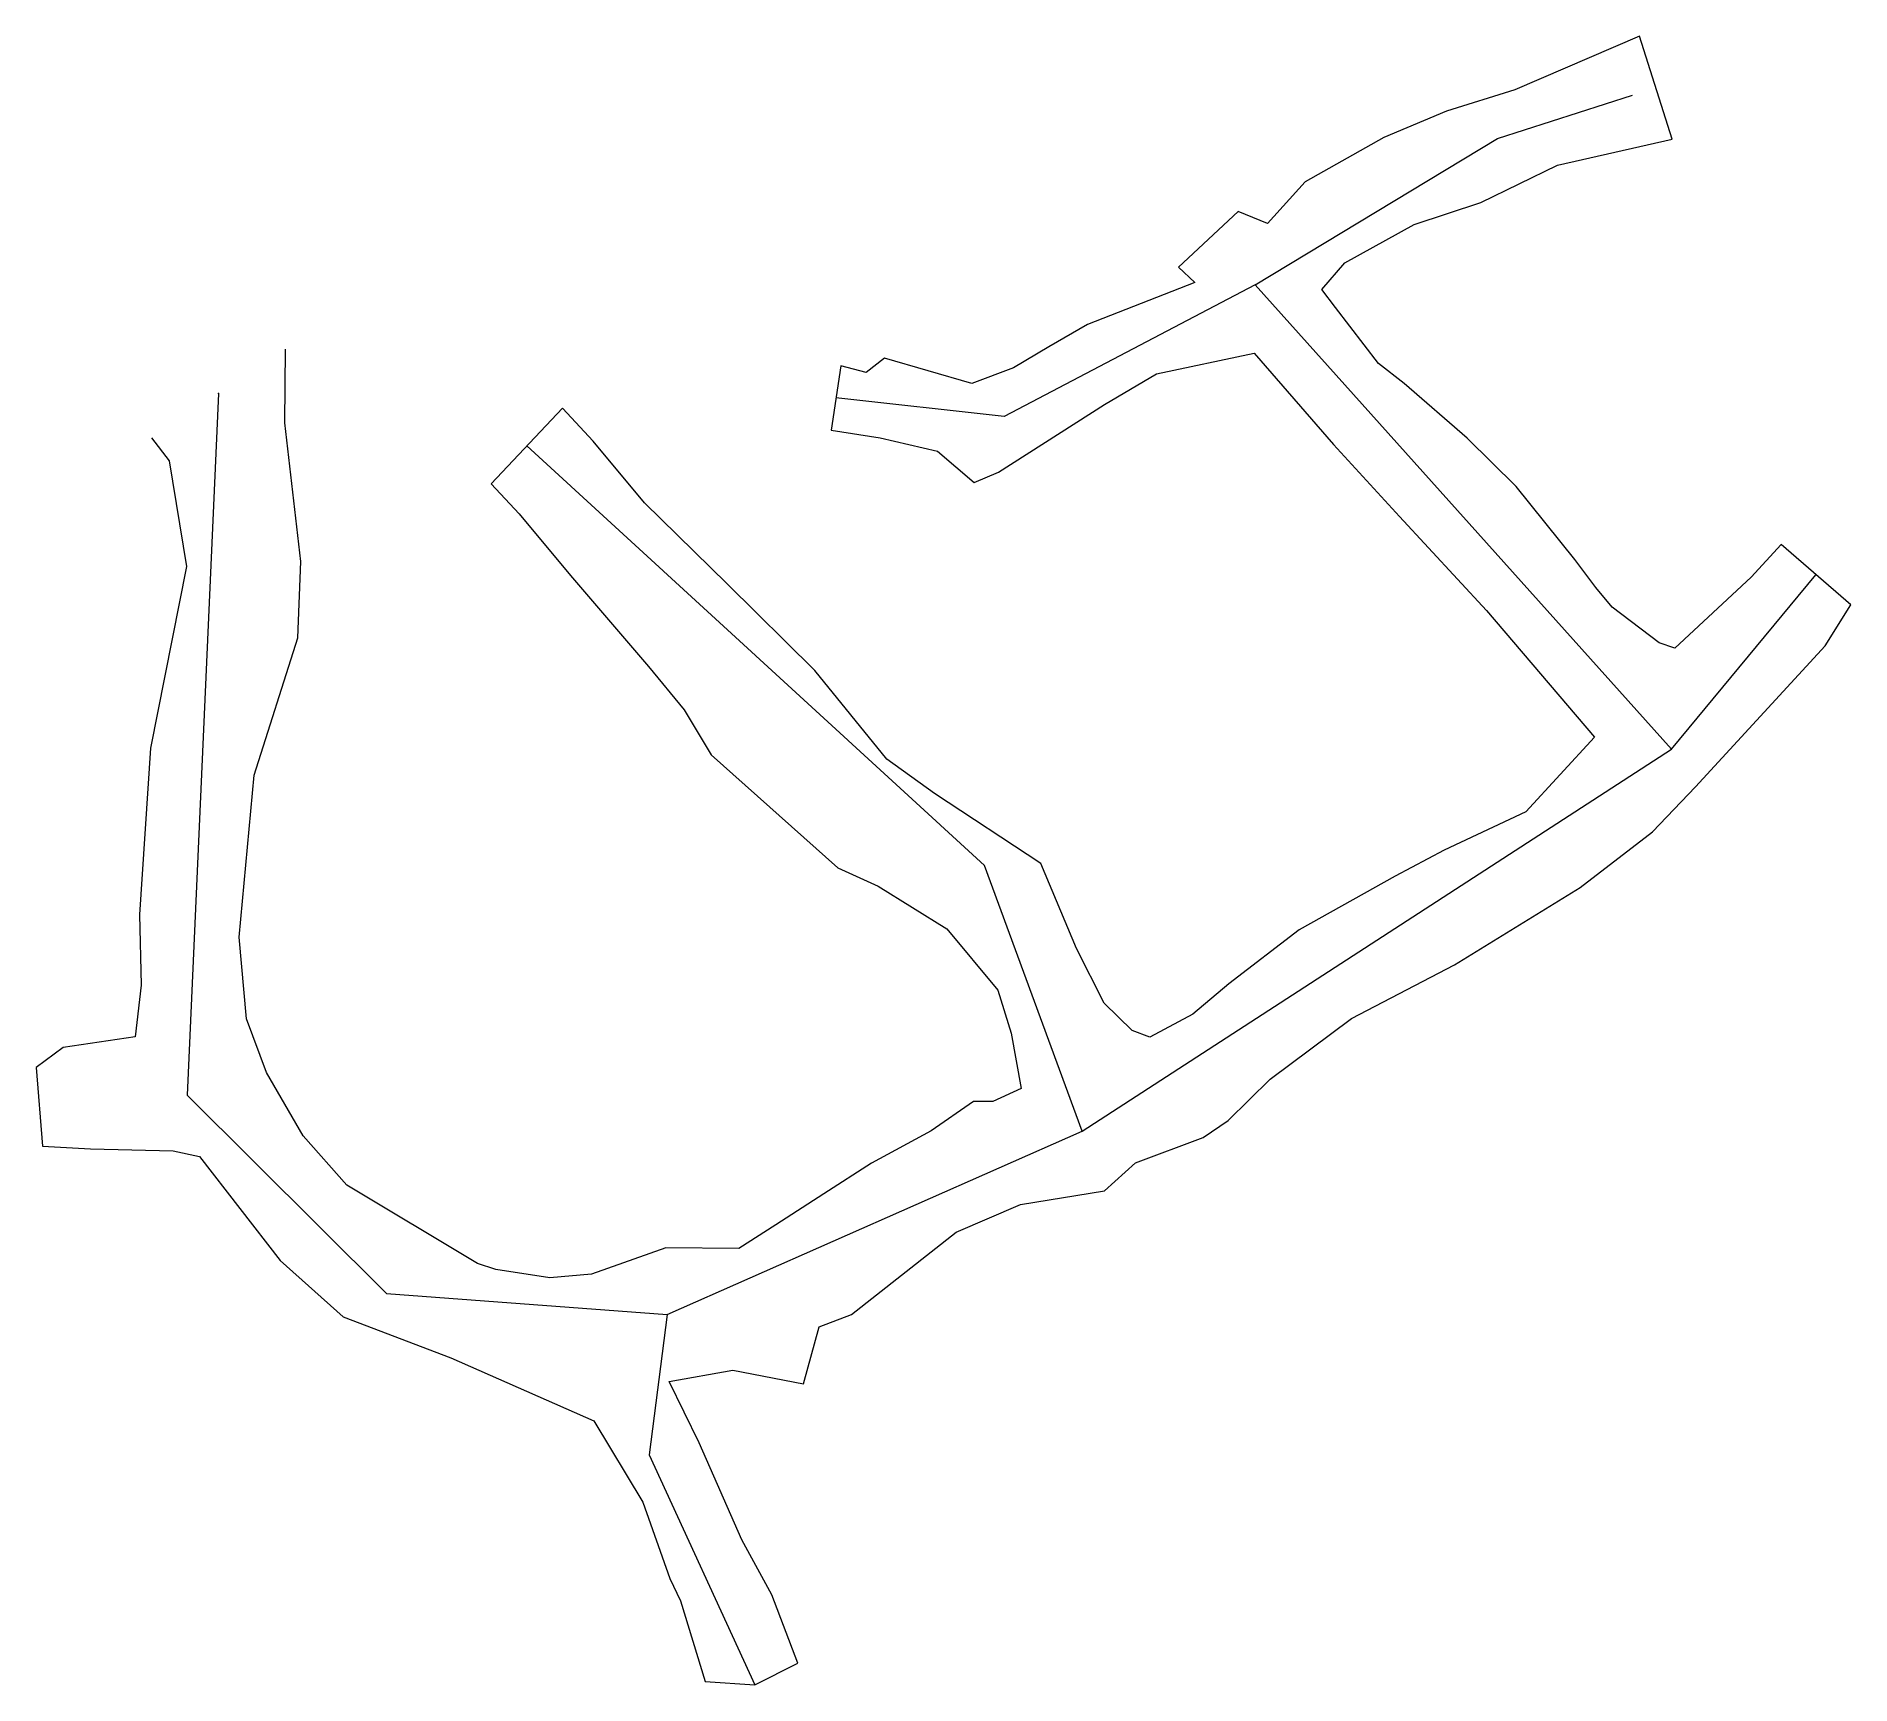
# Model space of a CAD drawing. Header units: millimetres. Extents: x 751775.7 to 751839.7, y 4175218.5 to 4175276.6.
import ezdxf

# ---------------------------------------------------------------- set-up
doc = ezdxf.new("R2010")
doc.units = ezdxf.units.MM
for name, color, linetype, lineweight in [('653', 6, 'Continuous', 0), ('GEOFENCE', 3, 'Continuous', 0), ('INIT_COORD', 5, 'Continuous', 0)]:
    doc.layers.add(name, color=color, linetype=linetype, lineweight=lineweight)

msp = doc.modelspace()

# ---------------------------------------------------------------- linework, layer by layer
at = {"layer": '653', "lineweight": 0}
for p, q in [((751832.256, 4175276.605, 653.786), (751827.853, 4175274.711, 653.812)), ((751833.411, 4175272.978, 653.786), (751832.256, 4175276.605, 653.786)), ((751827.853, 4175274.711, 653.812), (751825.449, 4175273.969, 653.879)), ((751825.449, 4175273.969, 653.879), (751823.236, 4175273.041, 653.767)), ((751823.236, 4175273.041, 653.767), (751820.462, 4175271.471, 653.704)), ((751829.361, 4175272.061, 653.756), (751833.411, 4175272.978, 653.786)), ((751826.658, 4175270.743, 653.757), (751829.361, 4175272.061, 653.756)), ((751820.462, 4175271.471, 653.704), (751819.135, 4175270.002, 653.619)), ((751824.305, 4175269.967, 653.605), (751826.658, 4175270.743, 653.757)), ((751818.097, 4175270.42, 653.799), (751815.996, 4175268.458, 653.799)), ((751819.135, 4175270.002, 653.619), (751818.097, 4175270.42, 653.799)), ((751821.859, 4175268.617, 653.626), (751824.305, 4175269.967, 653.605)), ((751821.044, 4175267.67, 653.465), (751821.859, 4175268.617, 653.626)), ((751816.57, 4175267.926, 653.393), (751812.776, 4175266.437, 653.852)), ((751815.996, 4175268.458, 653.799), (751816.57, 4175267.926, 653.393)), ((751821.533, 4175267.035, 653.08), (751821.044, 4175267.67, 653.465)), ((751823.047, 4175265.067, 653.1), (751821.533, 4175267.035, 653.08)), ((751812.776, 4175266.437, 653.852), (751811.418, 4175265.654, 653.63)), ((751784.467, 4175262.977, 661.896), (751784.492, 4175265.575, 662.431)), ((751811.418, 4175265.654, 653.63), (751810.166, 4175264.91, 653.52)), ((751815.212, 4175264.706, 653.295), (751818.657, 4175265.429, 653.363)), ((751818.657, 4175265.429, 653.363), (751821.458, 4175262.205, 653.2)), ((751804.076, 4175264.988, 653.666), (751803.735, 4175262.712, 653.629)), ((751804.968, 4175264.745, 653.501), (751804.076, 4175264.988, 653.666)), ((751805.621, 4175265.249, 653.525), (751804.968, 4175264.745, 653.501)), ((751808.699, 4175264.358, 653.525), (751805.621, 4175265.249, 653.501)), ((751810.166, 4175264.91, 653.52), (751808.699, 4175264.358, 653.525)), ((751813.378, 4175263.623, 653.491), (751815.212, 4175264.706, 653.295)), ((751823.952, 4175264.362, 653.2), (751823.047, 4175265.067, 653.1)), ((751826.175, 4175262.433, 653.2), (751823.952, 4175264.362, 653.2)), ((751794.257, 4175263.489, 655.7), (751791.744, 4175260.823, 655.7)), ((751795.341, 4175262.328, 655.7), (751794.257, 4175263.489, 655.7)), ((751809.647, 4175261.228, 653.541), (751813.378, 4175263.623, 653.491)), ((751785.031, 4175258.087, 661.246), (751784.467, 4175262.977, 661.896)), ((751779.755, 4175262.446, 661.896), (751780.389, 4175261.635, 661.419)), ((751797.154, 4175260.155, 655.7), (751795.341, 4175262.328, 655.7)), ((751803.735, 4175262.712, 653.629), (751805.463, 4175262.446, 653.849)), ((751805.463, 4175262.446, 653.849), (751807.494, 4175261.972, 653.704)), ((751821.458, 4175262.205, 653.2), (751823.784, 4175259.674, 653.2)), ((751827.904, 4175260.724, 653.2), (751826.175, 4175262.433, 653.2)), ((751780.389, 4175261.635, 661.419), (751781, 4175257.906, 661.652)), ((751807.494, 4175261.972, 653.704), (751808.783, 4175260.869, 653.88)), ((751808.783, 4175260.869, 653.88), (751809.647, 4175261.228, 653.541)), ((751791.744, 4175260.823, 655.7), (751792.735, 4175259.762, 655.7)), ((751829.974, 4175258.152, 653.2), (751827.904, 4175260.724, 653.2)), ((751792.735, 4175259.762, 655.7), (751794.548, 4175257.589, 655.7)), ((751800.072, 4175257.294, 655.7), (751797.154, 4175260.155, 655.7)), ((751823.784, 4175259.674, 653.2), (751826.861, 4175256.357, 653.2)), ((751837.252, 4175258.683, 653.5), (751836.195, 4175257.527, 653.3)), ((751839.707, 4175256.549, 653.5), (751837.252, 4175258.683, 653.5)), ((751781, 4175257.906, 661.652), (751779.728, 4175251.494, 660.511)), ((751784.924, 4175255.392, 661.349), (751785.031, 4175258.087, 661.246)), ((751830.712, 4175257.162, 653.14), (751829.974, 4175258.152, 653.2)), ((751794.548, 4175257.589, 655.7), (751797.299, 4175254.379, 655.7)), ((751803.166, 4175254.236, 656.091), (751800.072, 4175257.294, 655.7)), ((751831.29, 4175256.473, 653.14), (751830.712, 4175257.162, 653.14)), ((751836.195, 4175257.527, 653.3), (751833.501, 4175255.024, 653.14)), ((751832.953, 4175255.211, 653.14), (751831.29, 4175256.473, 653.14)), ((751838.806, 4175255.105, 653.3), (751839.707, 4175256.549, 653.5)), ((751826.861, 4175256.357, 653.2), (751830.671, 4175251.891, 653.14)), ((751783.38, 4175250.552, 660.385), (751784.924, 4175255.392, 661.349)), ((751833.501, 4175255.024, 653.14), (751832.953, 4175255.211, 653.14)), ((751834.232, 4175250.134, 653.201), (751838.806, 4175255.105, 653.3)), ((751797.299, 4175254.379, 655.7), (751798.555, 4175252.849, 655.7)), ((751805.707, 4175251.113, 655.94), (751803.166, 4175254.236, 656.091)), ((751798.555, 4175252.849, 655.7), (751799.508, 4175251.267, 655.7)), ((751779.728, 4175251.494, 660.511), (751779.334, 4175245.635, 659)), ((751799.508, 4175251.267, 655.7), (751803.978, 4175247.284, 655.94)), ((751830.671, 4175251.891, 653.14), (751828.248, 4175249.248, 653.555)), ((751807.383, 4175249.895, 655.922), (751805.707, 4175251.113, 655.94)), ((751782.85, 4175244.837, 659.32), (751783.38, 4175250.552, 660.385)), ((751832.712, 4175248.545, 653.195), (751834.232, 4175250.134, 653.201)), ((751811.14, 4175247.429, 655.787), (751807.383, 4175249.895, 655.922)), ((751828.248, 4175249.248, 653.555), (751825.363, 4175247.907, 654.251)), ((751830.163, 4175246.589, 653.38), (751832.712, 4175248.545, 653.195)), ((751812.399, 4175244.435, 656.118), (751811.14, 4175247.429, 655.787)), ((751825.363, 4175247.907, 654.251), (751823.632, 4175246.99, 654.6)), ((751803.978, 4175247.284, 655.94), (751805.393, 4175246.633, 655.936)), ((751823.632, 4175246.99, 654.6), (751820.249, 4175245.093, 655.368)), ((751805.393, 4175246.633, 655.936), (751807.822, 4175245.13, 655.807)), ((751825.728, 4175243.862, 654.59), (751830.163, 4175246.589, 653.38)), ((751779.334, 4175245.635, 659), (751779.396, 4175243.14, 659.492)), ((751807.822, 4175245.13, 655.807), (751809.62, 4175242.96, 656.047)), ((751820.249, 4175245.093, 655.368), (751817.767, 4175243.191, 655.998)), ((751783.107, 4175241.955, 659.402), (751782.85, 4175244.837, 659.32)), ((751813.368, 4175242.511, 656.049), (751812.399, 4175244.435, 656.118)), ((751822.101, 4175241.964, 655.127), (751825.728, 4175243.862, 654.59)), ((751779.396, 4175243.14, 659.492), (751779.188, 4175241.314, 659.118)), ((751809.62, 4175242.96, 656.047), (751810.088, 4175241.447, 656.061)), ((751817.767, 4175243.191, 655.998), (751816.498, 4175242.114, 655.7)), ((751814.352, 4175241.543, 656.046), (751813.368, 4175242.511, 656.049)), ((751783.814, 4175240.057, 659.27), (751783.107, 4175241.955, 659.402)), ((751816.498, 4175242.114, 655.7), (751814.976, 4175241.305, 655.7)), ((751819.229, 4175239.824, 655.705), (751822.101, 4175241.964, 655.127)), ((751779.188, 4175241.314, 659.118), (751776.648, 4175240.943, 659.272)), ((751810.088, 4175241.447, 656.061), (751810.446, 4175239.493, 656.149)), ((751814.976, 4175241.305, 655.7), (751814.352, 4175241.543, 656.046)), ((751776.648, 4175240.943, 659.272), (751775.696, 4175240.232, 659.241)), ((751775.696, 4175240.232, 659.241), (751775.918, 4175237.464, 659.183)), ((751785.115, 4175237.832, 658.776), (751783.814, 4175240.057, 659.27)), ((751817.739, 4175238.372, 655.7), (751819.229, 4175239.824, 655.705)), ((751810.446, 4175239.493, 656.149), (751809.443, 4175239.038, 656.182)), ((751808.764, 4175239.037, 658.856), (751807.268, 4175238, 656.162)), ((751809.443, 4175239.038, 656.182), (751808.764, 4175239.037, 658.856)), ((751786.649, 4175236.092, 658.199), (751785.115, 4175237.832, 658.776)), ((751807.268, 4175238, 656.162), (751805.165, 4175236.867, 656.233)), ((751816.865, 4175237.773, 655.7), (751817.739, 4175238.372, 655.7)), ((751775.918, 4175237.464, 659.183), (751777.608, 4175237.367, 659.156)), ((751777.608, 4175237.367, 659.156), (751780.522, 4175237.297, 659.045)), ((751780.522, 4175237.297, 659.045), (751781.453, 4175237.098, 658.919)), ((751814.472, 4175236.88, 656.146), (751816.865, 4175237.773, 655.7)), ((751781.453, 4175237.098, 658.919), (751784.302, 4175233.427, 658.146)), ((751805.165, 4175236.867, 656.233), (751803.48, 4175235.784, 656.266)), ((751813.378, 4175235.887, 656.352), (751814.472, 4175236.88, 656.146)), ((751791.256, 4175233.325, 657.191), (751786.649, 4175236.092, 658.199)), ((751803.48, 4175235.784, 656.266), (751801.784, 4175234.687, 656.298)), ((751808.147, 4175234.426, 656.138), (751810.422, 4175235.401, 656.266)), ((751810.422, 4175235.401, 656.266), (751813.378, 4175235.887, 656.352)), ((751801.784, 4175234.687, 656.298), (751800.481, 4175233.858, 656.21)), ((751804.459, 4175231.526, 656.417), (751808.147, 4175234.426, 656.138)), ((751784.302, 4175233.427, 658.146), (751786.522, 4175231.44, 657.68)), ((751797.9, 4175233.882, 656.457), (751795.288, 4175232.951, 656.589)), ((751800.481, 4175233.858, 656.21), (751797.9, 4175233.882, 656.457)), ((751791.914, 4175233.108, 657.117), (751791.256, 4175233.325, 657.191)), ((751793.809, 4175232.819, 656.865), (751791.914, 4175233.108, 657.117)), ((751795.288, 4175232.951, 656.589), (751793.809, 4175232.819, 656.865)), ((751786.522, 4175231.44, 657.68), (751790.323, 4175230.002, 657.117)), ((751803.312, 4175231.095, 656.357), (751804.459, 4175231.526, 656.417)), ((751802.76, 4175229.077, 656.558), (751803.312, 4175231.095, 656.357)), ((751790.323, 4175230.002, 657.117), (751795.369, 4175227.772, 656.105)), ((751798.026, 4175229.166, 656.21), (751800.266, 4175229.558, 656.303)), ((751800.266, 4175229.558, 656.303), (751802.76, 4175229.077, 656.558)), ((751799.084, 4175226.997, 655.88), (751798.026, 4175229.166, 656.21)), ((751795.369, 4175227.772, 656.105), (751797.097, 4175224.903, 655.82)), ((751800.585, 4175223.584, 655.045), (751799.084, 4175226.997, 655.88)), ((751797.097, 4175224.903, 655.82), (751798.043, 4175222.209, 655.366)), ((751801.647, 4175221.635, 654.853), (751800.585, 4175223.584, 655.045)), ((751798.043, 4175222.209, 655.366), (751798.428, 4175221.431, 654.967)), ((751798.428, 4175221.431, 654.967), (751799.289, 4175218.586, 655.024)), ((751802.564, 4175219.225, 654.699), (751801.647, 4175221.635, 654.853)), ((751801.051, 4175218.469, 654.551), (751802.564, 4175219.225, 654.699)), ((751799.289, 4175218.586, 655.024), (751801.051, 4175218.469, 654.551))]:
    msp.add_line(p, q, dxfattribs=at)
at = {"layer": 'GEOFENCE'}
for p, q in [((751827.25, 4175273, 653.841), (751832.011, 4175274.528, 653.794)), ((751818.696, 4175267.836, 653.453), (751827.25, 4175273, 653.841)), ((751818.696, 4175267.836, 653.453), (751809.843, 4175263.191, 653.675)), ((751833.386, 4175251.467, 652.961), (751818.696, 4175267.836, 653.453)), ((751782.123, 4175264.01, 662.164), (751781.023, 4175239.26, 658.815)), ((751809.843, 4175263.191, 653.675), (751803.905, 4175263.85, 653.648)), ((751809.144, 4175247.363, 655.747), (751793.001, 4175262.156, 655.7)), ((751833.386, 4175251.467, 652.961), (751838.48, 4175257.616, 653.5)), ((751812.588, 4175237.989, 656.246), (751833.386, 4175251.467, 652.961)), ((751812.588, 4175237.989, 656.246), (751809.144, 4175247.363, 655.747)), ((751781.023, 4175239.26, 658.815), (751788.052, 4175232.263, 657.532)), ((751797.952, 4175231.525, 656.335), (751812.588, 4175237.989, 656.246)), ((751788.052, 4175232.263, 657.532), (751797.952, 4175231.525, 656.335)), ((751797.952, 4175231.525, 656.335), (751797.314, 4175226.581, 655.95)), ((751797.314, 4175226.581, 655.95), (751801.051, 4175218.469, 654.551))]:
    msp.add_line(p, q, dxfattribs=at)
at = {"layer": 'INIT_COORD'}
msp.add_point((751782.123, 4175264.01, 662.164), dxfattribs=at)

doc.saveas('drawing.dxf')
